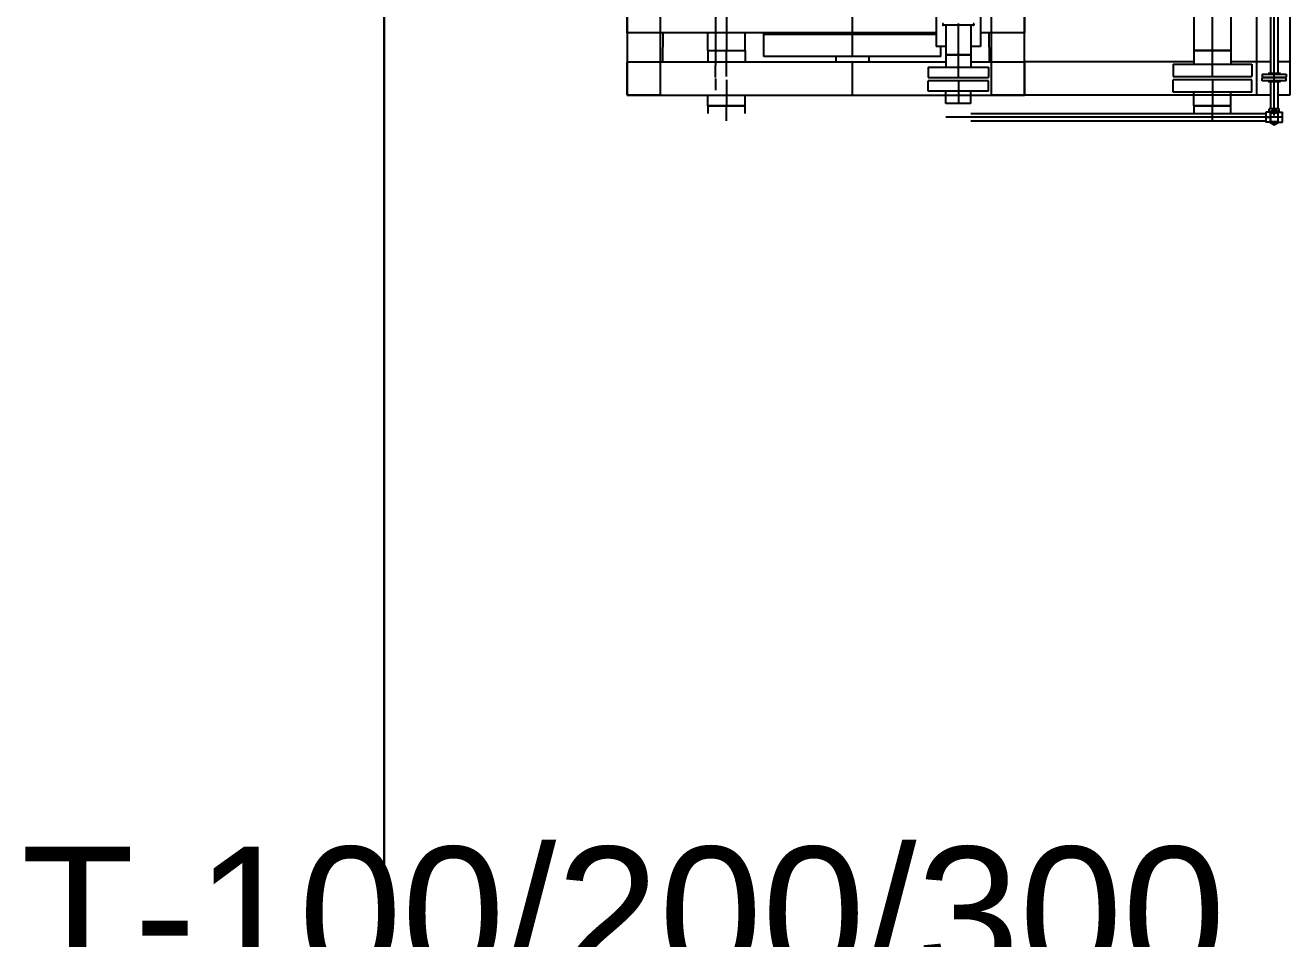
# Model space of a CAD drawing. Header units: inches. Extents: x 517790 to 538444, y 301815 to 302461.
# Drawn here: x 517870.02 to 517875.94, y 302335.72 to 302339.99 of the extents above; entities that cross this region are included whole.
import ezdxf

# ---------------------------------------------------------------- set-up
doc = ezdxf.new("R2010")
doc.units = ezdxf.units.IN
doc.header["$MEASUREMENT"] = 0
doc.linetypes.add('BLAST PROOF PARTITION-EMBED 1_DWG$0$DIVIDE2', pattern=[0.625, 0.25, -0.125, 0, -0.125, 0, -0.125])
doc.layers.add('硅胶总平面底图 工艺装置区', color=253, linetype='Continuous')
doc.layers.add('硅胶总平面底图0804', color=253, linetype='Continuous')
doc.styles.get("Standard").update_dxf_attribs({"font": 'arial.ttf'})

msp = doc.modelspace()

# ---------------------------------------------------------------- linework, layer by layer
at = {"layer": '硅胶总平面底图 工艺装置区', "linetype": 'BLAST PROOF PARTITION-EMBED 1_DWG$0$DIVIDE2', "lineweight": -3, "ltscale": 400}
msp.add_line((517871.7027, 302347.9323), (517871.7027, 302284.8998), dxfattribs=at)
at = {"layer": '硅胶总平面底图 工艺装置区', "color": 253, "linetype": 'Continuous', "lineweight": -3}
for p, q in [((517872.8393, 302347.9323), (517872.8393, 302339.6658)), ((517872.9943, 302347.9323), (517872.9943, 302339.6658)), ((517875.7843, 302340.9559), (517875.7843, 302339.6658)), ((517875.8497, 302340.9559), (517875.8497, 302339.7665)), ((517875.867, 302339.7665), (517875.867, 302340.9559)), ((517875.8842, 302340.9559), (517875.8842, 302339.7665)), ((517875.9393, 302340.9559), (517875.9393, 302339.6658)), ((517873.2527, 302340.6597), (517873.2527, 302339.8041)), ((517874.6993, 302339.6658), (517874.6993, 302340.2267)), ((517875.4907, 302340.2403), (517875.4907, 302339.8743)), ((517875.5776, 302339.8743), (517875.5776, 302340.2403)), ((517875.6646, 302340.2403), (517875.6646, 302339.8743)), ((517874.5443, 302339.6658), (517874.5443, 302340.1308)), ((517873.8933, 302340.0713), (517873.8933, 302339.8466)), ((517874.286, 302340.0998), (517874.286, 302339.8931)), ((517874.4926, 302340.0998), (517874.4926, 302339.8931)), ((517872.8393, 302339.9577), (517872.8393, 302340.0352)), ((517873.3043, 302340.0352), (517873.3043, 302339.9577)), ((517874.4585, 302339.9923), (517874.3201, 302339.9923)), ((517874.3303, 302339.9923), (517874.3303, 302339.8534)), ((517874.3893, 302339.9923), (517874.3893, 302340.0006)), ((517874.3893, 302339.8534), (517874.3893, 302339.9923)), ((517874.4484, 302339.9923), (517874.4484, 302339.8534)), ((517874.6993, 302340.0352), (517874.6993, 302339.9577)), ((517874.286, 302339.9577), (517872.8393, 302339.9577)), ((517873.0061, 302339.9577), (517873.0059, 302339.8208)), ((517873.2174, 302339.8743), (517873.2174, 302339.9577)), ((517873.3043, 302339.9577), (517873.3043, 302339.8743)), ((517873.3913, 302339.8743), (517873.3913, 302339.9577)), ((517873.48, 302339.9499), (517873.48, 302339.9577)), ((517874.286, 302339.9499), (517873.48, 302339.9499)), ((517874.286, 302339.9499), (517873.48, 302339.9499)), ((517873.48, 302339.8466), (517873.48, 302339.9499)), ((517874.6993, 302339.9577), (517874.4926, 302339.9577)), ((517874.5325, 302339.9577), (517874.5327, 302339.8208)), ((517873.2174, 302339.8743), (517873.3043, 302339.8743)), ((517873.2174, 302339.8743), (517873.3043, 302339.8743)), ((517873.2174, 302339.8743), (517873.2174, 302339.8208)), ((517873.3043, 302339.8743), (517873.3913, 302339.8743)), ((517873.3043, 302339.8208), (517873.3043, 302339.8743)), ((517873.3043, 302339.8743), (517873.3913, 302339.8743)), ((517873.3913, 302339.8743), (517873.3913, 302339.8208)), ((517874.3303, 302339.8931), (517874.286, 302339.8931)), ((517874.3066, 302339.8466), (517874.3066, 302339.8931)), ((517874.4926, 302339.8931), (517874.4484, 302339.8931)), ((517875.6646, 302339.8743), (517875.4907, 302339.8743)), ((517875.4907, 302339.8743), (517875.5776, 302339.8743)), ((517875.4907, 302339.8743), (517875.4907, 302339.8104)), ((517875.5776, 302339.753), (517875.5776, 302339.8743)), ((517875.5776, 302339.8743), (517875.6646, 302339.8743)), ((517875.6646, 302339.8743), (517875.6646, 302339.8104)), ((517872.8393, 302339.8208), (517874.3303, 302339.8208)), ((517872.8393, 302339.6658), (517872.8393, 302339.8208)), ((517873.3043, 302339.753), (517873.3043, 302339.8208)), ((517874.3066, 302339.8466), (517873.48, 302339.8466)), ((517874.3066, 302339.8466), (517873.48, 302339.8466)), ((517873.8158, 302339.8466), (517873.8158, 302339.8208)), ((517873.8933, 302339.8208), (517873.8933, 302339.6658)), ((517873.9708, 302339.8466), (517873.9708, 302339.8208)), ((517874.3303, 302339.8534), (517874.3893, 302339.8534)), ((517874.3303, 302339.8534), (517874.3303, 302339.796)), ((517874.4484, 302339.8534), (517874.3303, 302339.8534)), ((517874.3893, 302339.7484), (517874.3893, 302339.8534)), ((517874.3893, 302339.8534), (517874.4484, 302339.8534)), ((517874.4484, 302339.8534), (517874.4484, 302339.796)), ((517874.4484, 302339.8208), (517874.6993, 302339.8208)), ((517875.4907, 302339.8208), (517874.6993, 302339.8208)), ((517874.6993, 302339.8208), (517874.6993, 302339.6658)), ((517875.3939, 302339.8104), (517875.5776, 302339.8104)), ((517875.3939, 302339.8104), (517875.3939, 302339.753)), ((517875.5776, 302339.8104), (517875.7614, 302339.8104)), ((517875.8497, 302339.8208), (517875.6646, 302339.8208)), ((517875.7614, 302339.8104), (517875.7614, 302339.753)), ((517875.9393, 302339.8208), (517875.8842, 302339.8208)), ((517875.9393, 302339.8208), (517875.9393, 302339.6658)), ((517873.2527, 302339.7484), (517873.2527, 302339.8041)), ((517874.2482, 302339.796), (517874.3893, 302339.796)), ((517874.2482, 302339.796), (517874.2482, 302339.7484)), ((517874.2482, 302339.7484), (517874.3893, 302339.7484)), ((517874.3893, 302339.796), (517874.5304, 302339.796)), ((517874.3893, 302339.7484), (517874.5304, 302339.7484)), ((517874.5304, 302339.796), (517874.5304, 302339.7484)), ((517875.3939, 302339.753), (517875.5776, 302339.753)), ((517875.5776, 302339.753), (517875.7614, 302339.753)), ((517875.8112, 302339.7634), (517875.867, 302339.7634)), ((517875.8112, 302339.7634), (517875.8112, 302339.7502)), ((517875.8112, 302339.7502), (517875.867, 302339.7502)), ((517875.867, 302339.7665), (517875.8382, 302339.7665)), ((517875.8382, 302339.7634), (517875.8382, 302339.7665)), ((517875.8382, 302339.7502), (517875.8382, 302339.7456)), ((517875.8382, 302339.7456), (517875.8382, 302339.7502)), ((517875.867, 302339.7484), (517875.867, 302339.7665)), ((517875.8957, 302339.7665), (517875.867, 302339.7665)), ((517875.867, 302339.7634), (517875.9227, 302339.7634)), ((517875.867, 302339.7502), (517875.867, 302339.7484)), ((517875.867, 302339.7502), (517875.9227, 302339.7502)), ((517875.867, 302339.7456), (517875.867, 302339.7474)), ((517875.867, 302339.7293), (517875.867, 302339.7474)), ((517875.8957, 302339.7634), (517875.8957, 302339.7665)), ((517875.8957, 302339.7502), (517875.8957, 302339.7456)), ((517875.8957, 302339.7456), (517875.8957, 302339.7502)), ((517875.9227, 302339.7634), (517875.9227, 302339.7502)), ((517873.2527, 302339.7438), (517873.2527, 302339.6882)), ((517873.3043, 302339.7365), (517873.3043, 302339.6658)), ((517874.3893, 302339.7319), (517874.2482, 302339.7319)), ((517874.2482, 302339.6843), (517874.2482, 302339.7319)), ((517874.3893, 302339.7319), (517874.3893, 302339.6269)), ((517874.5304, 302339.7319), (517874.3893, 302339.7319)), ((517874.5304, 302339.6843), (517874.5304, 302339.7319)), ((517875.5776, 302339.7365), (517875.3939, 302339.7365)), ((517875.3939, 302339.6791), (517875.3939, 302339.7365)), ((517875.5776, 302339.7365), (517875.5776, 302339.6152)), ((517875.7614, 302339.7365), (517875.5776, 302339.7365)), ((517875.7614, 302339.6791), (517875.7614, 302339.7365)), ((517875.867, 302339.7456), (517875.8112, 302339.7456)), ((517875.8112, 302339.7324), (517875.8112, 302339.7456)), ((517875.867, 302339.7324), (517875.8112, 302339.7324)), ((517875.8382, 302339.7324), (517875.8382, 302339.7293)), ((517875.8382, 302339.7293), (517875.867, 302339.7293)), ((517875.8497, 302339.7293), (517875.8497, 302339.6018)), ((517875.9227, 302339.7456), (517875.867, 302339.7456)), ((517875.9227, 302339.7324), (517875.867, 302339.7324)), ((517875.867, 302339.7293), (517875.8957, 302339.7293)), ((517875.867, 302339.6018), (517875.867, 302339.7293)), ((517875.8842, 302339.7293), (517875.8842, 302339.6018)), ((517875.8957, 302339.7324), (517875.8957, 302339.7293)), ((517875.9227, 302339.7324), (517875.9227, 302339.7456)), ((517872.8393, 302339.6658), (517874.3303, 302339.6658)), ((517872.9943, 302339.6658), (517872.8393, 302339.6658)), ((517873.2174, 302339.6152), (517873.2174, 302339.6658)), ((517873.3043, 302339.6658), (517873.3043, 302339.6152)), ((517873.3913, 302339.6152), (517873.3913, 302339.6658)), ((517874.3893, 302339.6843), (517874.2482, 302339.6843)), ((517874.3303, 302339.6269), (517874.3303, 302339.6843)), ((517874.3303, 302339.6658), (517874.4484, 302339.6658)), ((517874.5304, 302339.6843), (517874.3893, 302339.6843)), ((517874.4484, 302339.6269), (517874.4484, 302339.6843)), ((517874.4484, 302339.6658), (517874.6993, 302339.6658)), ((517874.6993, 302339.6658), (517874.5443, 302339.6658)), ((517875.4907, 302339.6658), (517874.6993, 302339.6658)), ((517875.5776, 302339.6791), (517875.3939, 302339.6791)), ((517875.4907, 302339.6152), (517875.4907, 302339.6791)), ((517875.6646, 302339.6658), (517875.4907, 302339.6658)), ((517875.7614, 302339.6791), (517875.5776, 302339.6791)), ((517875.6646, 302339.6152), (517875.6646, 302339.6791)), ((517875.8497, 302339.6658), (517875.6646, 302339.6658)), ((517875.8497, 302339.6658), (517875.7843, 302339.6658)), ((517875.9393, 302339.6658), (517875.8842, 302339.6658)), ((517875.9393, 302339.6658), (517875.8842, 302339.6658)), ((517873.3043, 302339.6152), (517873.2174, 302339.6152)), ((517873.2174, 302339.6152), (517873.3043, 302339.6152)), ((517873.2174, 302339.6152), (517873.2174, 302339.5797)), ((517873.3913, 302339.6152), (517873.3043, 302339.6152)), ((517873.3043, 302339.6152), (517873.3043, 302339.6152)), ((517873.3043, 302339.6152), (517873.3043, 302339.6152)), ((517873.3043, 302339.5797), (517873.3043, 302339.6152)), ((517873.3043, 302339.6152), (517873.3913, 302339.6152)), ((517873.3043, 302339.5452), (517873.3043, 302339.5797)), ((517873.3913, 302339.5797), (517873.3913, 302339.6152)), ((517874.3893, 302339.6269), (517874.3303, 302339.6269)), ((517874.4484, 302339.6269), (517874.3303, 302339.6269)), ((517874.4484, 302339.6269), (517874.3893, 302339.6269)), ((517874.4484, 302339.5797), (517875.8276, 302339.5797)), ((517875.5776, 302339.6152), (517875.4907, 302339.6152)), ((517875.4907, 302339.6152), (517875.5776, 302339.6152)), ((517875.4907, 302339.6152), (517875.4907, 302339.5797)), ((517875.6646, 302339.6152), (517875.5776, 302339.6152)), ((517875.5776, 302339.6152), (517875.5776, 302339.6152)), ((517875.5776, 302339.6152), (517875.5776, 302339.6152)), ((517875.5776, 302339.5797), (517875.5776, 302339.6152)), ((517875.5776, 302339.6152), (517875.6646, 302339.6152)), ((517875.5776, 302339.5452), (517875.5776, 302339.5797)), ((517875.6646, 302339.5797), (517875.6646, 302339.6152)), ((517875.8276, 302339.5862), (517875.8276, 302339.5387)), ((517875.8489, 302339.5862), (517875.8276, 302339.5862)), ((517875.8907, 302339.6018), (517875.8432, 302339.6018)), ((517875.8432, 302339.5862), (517875.8432, 302339.6018)), ((517875.867, 302339.5985), (517875.8456, 302339.5862)), ((517875.8489, 302339.5862), (517875.8489, 302339.5387)), ((517875.8489, 302339.542), (517875.8489, 302339.5829)), ((517875.8489, 302339.5829), (517875.885, 302339.5829)), ((517875.867, 302339.5702), (517875.867, 302339.6018)), ((517875.8883, 302339.5862), (517875.867, 302339.5985)), ((517875.885, 302339.5387), (517875.885, 302339.5862)), ((517875.885, 302339.5862), (517875.9063, 302339.5862)), ((517875.8907, 302339.5862), (517875.8907, 302339.6018)), ((517875.9063, 302339.5387), (517875.9063, 302339.5862)), ((517874.4484, 302339.5624), (517874.3303, 302339.5624)), ((517875.8276, 302339.5624), (517874.4484, 302339.5624)), ((517874.4484, 302339.5452), (517875.8276, 302339.5452)), ((517875.8456, 302339.5624), (517875.8276, 302339.5624)), ((517875.8276, 302339.5624), (517875.8456, 302339.5624)), ((517875.8489, 302339.5387), (517875.8276, 302339.5387)), ((517875.8456, 302339.5624), (517875.8489, 302339.5624)), ((517875.8456, 302339.5387), (517875.867, 302339.5263)), ((517875.885, 302339.5624), (517875.8489, 302339.5624)), ((517875.8489, 302339.5624), (517875.8489, 302339.5624)), ((517875.8489, 302339.542), (517875.885, 302339.542)), ((517875.867, 302339.5263), (517875.8883, 302339.5387)), ((517875.8883, 302339.5624), (517875.885, 302339.5624)), ((517875.885, 302339.5387), (517875.9063, 302339.5387)), ((517875.9063, 302339.5624), (517875.8883, 302339.5624)), ((517875.9063, 302339.5624), (517875.8883, 302339.5624))]:
    msp.add_line(p, q, dxfattribs=at)
for centre, radius, start, end in [((517874.3201, 302339.9964), 0.00413, 90, 270), ((517874.4585, 302339.9964), 0.00413, 270, 90), ((517875.867, 302339.5624), 0.0287, 51.10804, 128.91843), ((517875.867, 302339.5624), 0.0238, 139.43499, 139.47333), ((517875.867, 302339.5624), 0.0205, 151.81295, 151.87424), ((517875.867, 302339.5624), 0.0238, 90, 120.47185), ((517875.867, 302339.5624), 0.0238, 59.52815, 90), ((517875.867, 302339.5624), 0.0205, 208.12576, 208.18705), ((517875.867, 302339.5624), 0.0238, 220.52667, 220.56501), ((517875.867, 302339.5624), 0.0287, 231.08157, 308.89196), ((517875.867, 302339.5624), 0.0238, 239.52815, 300.47185)]:
    msp.add_arc(centre, radius, start, end, dxfattribs=at)
at = {"layer": '硅胶总平面底图0804', "color": 253, "linetype": 'Continuous', "lineweight": 20}
for p, q in [((517871.7024, 302347.9323), (517871.7024, 302284.8998)), ((517871.7024, 302333.518), (517871.7024, 302343.6864))]:
    msp.add_line(p, q, dxfattribs=at)

# ---------------------------------------------------------------- texts
at = {"layer": '硅胶总平面底图 工艺装置区', "color": 9, "linetype": 'Continuous', "lineweight": 20}
msp.add_text('T-100/200/300', height=0.619992, dxfattribs=at).set_placement((517870.0051, 302335.5276))

doc.saveas('drawing.dxf')
